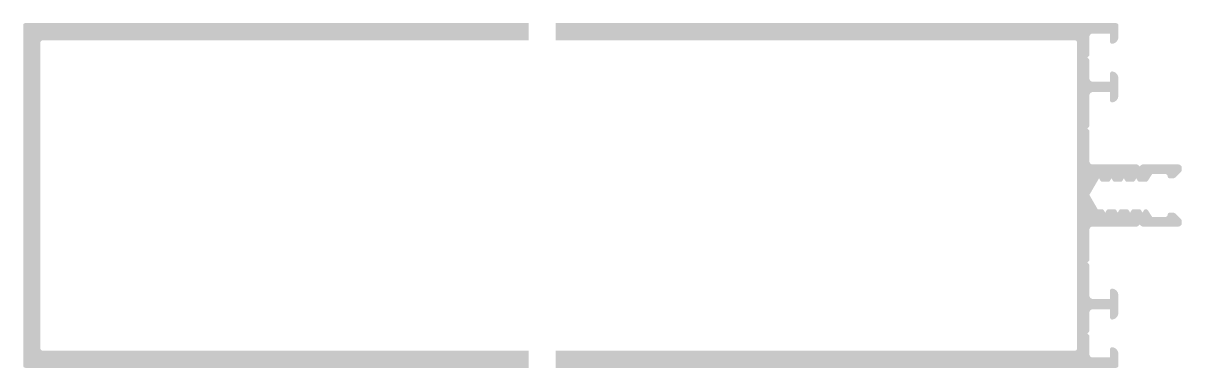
# Model space of a CAD drawing. Header units: millimetres. Extents: x -63 to 3646, y -445 to 220.
# Drawn here: x 1398.4 to 1566.4, y -445 to -395 of the extents above; entities that cross this region are included whole.
import ezdxf

# ---------------------------------------------------------------- set-up
doc = ezdxf.new("R2010")
doc.units = ezdxf.units.MM

# ---------------------------------------------------------------- blocks, each defined once
blk = doc.blocks.new('E50 T 11')
h = blk.add_hatch(color=252)
h.paths.add_polyline_path([(-8.84534, -22.200001), (-8.84578, -22.216243), (-8.847098, -22.232437), (-8.849292, -22.248536), (-8.852354, -22.264492), (-8.856275, -22.280259), (-8.861044, -22.295791), (-8.866647, -22.311042), (-8.873067, -22.325968), (-8.880286, -22.340523), (-8.888283, -22.354667), (-8.897033, -22.368357), (-8.906512, -22.381553), (-8.916691, -22.394217), (-8.927541, -22.406311), (-8.93903, -22.4178), (-8.951124, -22.42865), (-8.963787, -22.438829), (-8.976984, -22.448308), (-8.990674, -22.457058), (-9.004817, -22.465055), (-9.019373, -22.472274), (-9.034298, -22.478694), (-9.049549, -22.484297), (-9.065081, -22.489066), (-9.080849, -22.492987), (-9.096805, -22.496049), (-9.112904, -22.498242), (-9.129098, -22.499561), (-9.14534, -22.500001), (-84.454784, -22.500001), (-84.454784, -25), (-3.14534, -25), (-3.145338, -25), (-3.129097, -24.99956), (-3.112903, -24.998242), (-3.096804, -24.996048), (-3.080848, -24.992986), (-3.06508, -24.989065), (-3.049548, -24.984296), (-3.034298, -24.978693), (-3.019372, -24.972272), (-3.004817, -24.965053), (-2.990673, -24.957057), (-2.976983, -24.948306), (-2.963787, -24.938828), (-2.951124, -24.928648), (-2.93903, -24.917798), (-2.927541, -24.90631), (-2.916691, -24.894216), (-2.906512, -24.881552), (-2.897034, -24.868356), (-2.888283, -24.854666), (-2.880287, -24.840523), (-2.873068, -24.825967), (-2.866648, -24.811042), (-2.861045, -24.795791), (-2.856276, -24.780259), (-2.852354, -24.764492), (-2.849293, -24.748535), (-2.847099, -24.732436), (-2.845781, -24.716242), (-2.845341, -24.700001), (-2.84534, -23), (-2.846737, -22.947156), (-2.850925, -22.89446), (-2.857891, -22.842059), (-2.867617, -22.790099), (-2.880075, -22.738725), (-2.895231, -22.688082), (-2.913041, -22.638311), (-2.933457, -22.58955), (-2.956421, -22.541936), (-2.981868, -22.495602), (-3.009729, -22.450678), (-3.039925, -22.407288), (-3.072372, -22.365555), (-3.106978, -22.325595), (-3.143648, -22.287519), (-3.182279, -22.251435), (-3.222762, -22.217442), (-3.264985, -22.185636), (-3.30883, -22.156106), (-3.354175, -22.128934), (-3.400891, -22.104196), (-3.44885, -22.081961), (-3.497917, -22.062291), (-3.547954, -22.045242), (-3.598823, -22.030861), (-3.65038, -22.019189), (-3.702483, -22.010257), (-3.718442, -22.008388), (-3.734478, -22.007376), (-3.750545, -22.007225), (-3.766598, -22.007934), (-3.782589, -22.009501), (-3.798474, -22.011923), (-3.814206, -22.015191), (-3.829741, -22.019297), (-3.845034, -22.024229), (-3.86004, -22.029972), (-3.874718, -22.036511), (-3.889024, -22.043827), (-3.902918, -22.051897), (-3.91636, -22.060701), (-3.929312, -22.070211), (-3.941736, -22.080401), (-3.953596, -22.091242), (-3.964859, -22.102702), (-3.975492, -22.114748), (-3.985465, -22.127347), (-3.994749, -22.140462), (-4.003317, -22.154055), (-4.011146, -22.168087), (-4.018212, -22.182518), (-4.024495, -22.197307), (-4.029977, -22.212411), (-4.034643, -22.227787), (-4.038479, -22.24339), (-4.041473, -22.259177), (-4.043619, -22.275101), (-4.044908, -22.291117), (-4.045339, -22.30718), (-4.045339, -23.499999), (-6.54534, -23.5), (-6.571508, -23.499315), (-6.597604, -23.497261), (-6.623557, -23.493844), (-6.649295, -23.489074), (-6.674749, -23.482963), (-6.699848, -23.475528), (-6.724523, -23.46679), (-6.748708, -23.456773), (-6.772335, -23.445504), (-6.795339, -23.433013), (-6.817659, -23.419336), (-6.839232, -23.404509), (-6.859999, -23.388573), (-6.879904, -23.371573), (-6.898893, -23.353554), (-6.916911, -23.334565), (-6.933912, -23.31466), (-6.949847, -23.293893), (-6.964674, -23.27232), (-6.978351, -23.25), (-6.990842, -23.226995), (-7.002111, -23.203368), (-7.012129, -23.179184), (-7.020866, -23.154508), (-7.028301, -23.12941), (-7.034412, -23.103956), (-7.039182, -23.078217), (-7.042599, -23.052264), (-7.044652, -23.026168), (-7.045337, -23), (-7.04534, -20.424264), (-7.045751, -20.408563), (-7.046983, -20.392905), (-7.049033, -20.377334), (-7.051895, -20.36189), (-7.055562, -20.346618), (-7.060023, -20.331559), (-7.065266, -20.316753), (-7.071276, -20.302243), (-7.078038, -20.288067), (-7.085533, -20.274264), (-7.093739, -20.260872), (-7.102636, -20.247929), (-7.112197, -20.235468), (-7.122398, -20.223525), (-7.133209, -20.212132), (-7.345342, -20), (-7.133208, -19.787868), (-7.121647, -19.77564), (-7.11079, -19.762783), (-7.100671, -19.749337), (-7.091322, -19.735345), (-7.082773, -19.720851), (-7.075049, -19.705901), (-7.068175, -19.690541), (-7.062174, -19.674819), (-7.057064, -19.658786), (-7.05286, -19.642492), (-7.049577, -19.625988), (-7.047224, -19.609325), (-7.04581, -19.592557), (-7.045337, -19.575736), (-7.04534, -17), (-7.044654, -16.973832), (-7.042601, -16.947736), (-7.039184, -16.921782), (-7.034413, -16.896044), (-7.028302, -16.87059), (-7.020868, -16.845491), (-7.01213, -16.820815), (-7.002112, -16.796631), (-6.990842, -16.773004), (-6.978352, -16.749999), (-6.964674, -16.727679), (-6.949847, -16.706106), (-6.933912, -16.685339), (-6.916911, -16.665433), (-6.898892, -16.646445), (-6.879904, -16.628426), (-6.859998, -16.611426), (-6.839231, -16.59549), (-6.817657, -16.580663), (-6.795338, -16.566986), (-6.772333, -16.554496), (-6.748706, -16.543226), (-6.724521, -16.533209), (-6.699846, -16.524471), (-6.674746, -16.517036), (-6.649293, -16.510926), (-6.623554, -16.506155), (-6.597601, -16.502739), (-6.571504, -16.500685), (-6.545336, -16.5), (-4.045339, -16.5), (-4.04534, -17.69282), (-4.044909, -17.708883), (-4.04362, -17.724899), (-4.041474, -17.740823), (-4.038479, -17.75661), (-4.034644, -17.772214), (-4.029978, -17.787589), (-4.024495, -17.802693), (-4.018212, -17.817482), (-4.011146, -17.831913), (-4.003318, -17.845946), (-3.994749, -17.859538), (-3.985465, -17.872653), (-3.975492, -17.885252), (-3.964859, -17.897298), (-3.953596, -17.908758), (-3.941736, -17.919599), (-3.929312, -17.929789), (-3.916361, -17.939299), (-3.902918, -17.948102), (-3.889024, -17.956173), (-3.874718, -17.963489), (-3.86004, -17.970027), (-3.845034, -17.975771), (-3.829741, -17.980703), (-3.814206, -17.984809), (-3.798474, -17.988077), (-3.78259, -17.990499), (-3.766598, -17.992066), (-3.750545, -17.992775), (-3.734478, -17.992624), (-3.718442, -17.991612), (-3.702483, -17.989743), (-3.65038, -17.980811), (-3.598823, -17.969139), (-3.547954, -17.954758), (-3.497917, -17.937709), (-3.44885, -17.918039), (-3.400892, -17.895805), (-3.354175, -17.871067), (-3.308831, -17.843895), (-3.264986, -17.814364), (-3.222762, -17.782558), (-3.182279, -17.748566), (-3.143648, -17.712481), (-3.106979, -17.674405), (-3.072372, -17.634445), (-3.039926, -17.592712), (-3.00973, -17.549323), (-2.981869, -17.504399), (-2.956421, -17.458065), (-2.933457, -17.410451), (-2.913042, -17.36169), (-2.895231, -17.311918), (-2.880076, -17.261275), (-2.867618, -17.209902), (-2.857892, -17.157942), (-2.850925, -17.105541), (-2.846738, -17.052845), (-2.845341, -17.000001), (-2.84534, -14.5), (-2.846737, -14.447156), (-2.850925, -14.39446), (-2.857891, -14.342059), (-2.867617, -14.290099), (-2.880075, -14.238725), (-2.895231, -14.188082), (-2.913041, -14.138311), (-2.933457, -14.08955), (-2.956421, -14.041936), (-2.981868, -13.995602), (-3.009729, -13.950678), (-3.039925, -13.907288), (-3.072372, -13.865555), (-3.106978, -13.825595), (-3.143648, -13.787519), (-3.182279, -13.751435), (-3.222762, -13.717442), (-3.264985, -13.685636), (-3.30883, -13.656106), (-3.354175, -13.628934), (-3.400891, -13.604196), (-3.44885, -13.581961), (-3.497917, -13.562291), (-3.547954, -13.545242), (-3.598823, -13.530861), (-3.65038, -13.519189), (-3.702483, -13.510257), (-3.718442, -13.508388), (-3.734478, -13.507376), (-3.750545, -13.507225), (-3.766598, -13.507934), (-3.782589, -13.509501), (-3.798474, -13.511922), (-3.814206, -13.515191), (-3.829741, -13.519297), (-3.845034, -13.524229), (-3.86004, -13.529972), (-3.874718, -13.536511), (-3.889024, -13.543827), (-3.902918, -13.551897), (-3.91636, -13.560701), (-3.929312, -13.570211), (-3.941735, -13.580401), (-3.953596, -13.591241), (-3.964859, -13.602701), (-3.975492, -13.614748), (-3.985465, -13.627347), (-3.994749, -13.640461), (-4.003317, -13.654054), (-4.011146, -13.668086), (-4.018212, -13.682518), (-4.024495, -13.697306), (-4.029977, -13.71241), (-4.034643, -13.727786), (-4.038479, -13.74339), (-4.041473, -13.759176), (-4.043619, -13.775101), (-4.044908, -13.791117), (-4.045339, -13.807179), (-4.045339, -15), (-6.54534, -15), (-6.571508, -14.999315), (-6.597604, -14.997261), (-6.623557, -14.993844), (-6.649295, -14.989074), (-6.674749, -14.982963), (-6.699848, -14.975528), (-6.724524, -14.96679), (-6.748708, -14.956773), (-6.772335, -14.945504), (-6.79534, -14.933013), (-6.817659, -14.919335), (-6.839232, -14.904509), (-6.86, -14.888573), (-6.879905, -14.871573), (-6.898893, -14.853553), (-6.916912, -14.834565), (-6.933912, -14.81466), (-6.949848, -14.793893), (-6.964674, -14.772319), (-6.978352, -14.75), (-6.990842, -14.726995), (-7.002111, -14.703368), (-7.012129, -14.679184), (-7.020867, -14.654508), (-7.028301, -14.629409), (-7.034412, -14.603955), (-7.039182, -14.578217), (-7.042599, -14.552264), (-7.044652, -14.526168), (-7.045337, -14.5), (-7.04534, -10.155674), (-7.045751, -10.139973), (-7.046983, -10.124315), (-7.049033, -10.108743), (-7.051895, -10.0933), (-7.055562, -10.078028), (-7.060023, -10.062968), (-7.065266, -10.048163), (-7.071276, -10.033653), (-7.078038, -10.019476), (-7.085533, -10.005674), (-7.093739, -9.992282), (-7.102636, -9.979338), (-7.112197, -9.966878), (-7.122398, -9.954935), (-7.133209, -9.943542), (-7.345342, -9.73141), (-7.133208, -9.519278), (-7.121647, -9.50705), (-7.11079, -9.494192), (-7.100672, -9.480747), (-7.091323, -9.466755), (-7.082773, -9.452261), (-7.075049, -9.437311), (-7.068176, -9.421951), (-7.062174, -9.406229), (-7.057064, -9.390197), (-7.05286, -9.373902), (-7.049577, -9.357398), (-7.047224, -9.340735), (-7.04581, -9.323967), (-7.045337, -9.307146), (-7.04534, -5), (-7.044654, -4.973832), (-7.042601, -4.947736), (-7.039184, -4.921782), (-7.034413, -4.896044), (-7.028302, -4.87059), (-7.020868, -4.845491), (-7.01213, -4.820815), (-7.002112, -4.796631), (-6.990842, -4.773004), (-6.978352, -4.749999), (-6.964674, -4.727679), (-6.949847, -4.706106), (-6.933912, -4.685339), (-6.916911, -4.665433), (-6.898892, -4.646445), (-6.879904, -4.628426), (-6.859998, -4.611426), (-6.839231, -4.59549), (-6.817657, -4.580663), (-6.795338, -4.566986), (-6.772333, -4.554496), (-6.748706, -4.543226), (-6.724521, -4.533209), (-6.699846, -4.524471), (-6.674746, -4.517036), (-6.649293, -4.510925), (-6.623554, -4.506155), (-6.597601, -4.502739), (-6.571504, -4.500685), (-6.545336, -4.5), (-0.169604, -4.5), (-0.153903, -4.499589), (-0.138245, -4.498357), (-0.122674, -4.496307), (-0.107231, -4.493444), (-0.091958, -4.489778), (-0.076899, -4.485317), (-0.062094, -4.480074), (-0.047583, -4.474064), (-0.033407, -4.467302), (-0.019605, -4.459808), (-0.006213, -4.451601), (0.006731, -4.442705), (0.019191, -4.433144), (0.031134, -4.422943), (0.042527, -4.412132), (0.25466, -4.2), (0.466792, -4.412132), (0.478185, -4.422944), (0.490128, -4.433144), (0.502589, -4.442705), (0.515533, -4.451601), (0.528925, -4.459808), (0.542728, -4.467302), (0.556904, -4.474064), (0.571415, -4.480074), (0.58622, -4.485317), (0.601279, -4.489778), (0.616552, -4.493444), (0.631995, -4.496307), (0.647567, -4.498357), (0.663225, -4.499589), (0.678926, -4.5), (5.857468, -4.5), (5.883636, -4.499315), (5.909732, -4.497261), (5.935685, -4.493844), (5.961424, -4.489074), (5.986877, -4.482963), (6.011976, -4.475528), (6.036652, -4.46679), (6.060836, -4.456773), (6.084463, -4.445503), (6.107468, -4.433013), (6.129787, -4.419335), (6.15136, -4.404509), (6.172128, -4.388573), (6.192033, -4.371573), (6.211021, -4.353553), (6.22904, -4.334565), (6.246041, -4.31466), (6.261976, -4.293893), (6.276803, -4.27232), (6.29048, -4.25), (6.302971, -4.226995), (6.31424, -4.203368), (6.324258, -4.179184), (6.332996, -4.154509), (6.34043, -4.12941), (6.346541, -4.103956), (6.351312, -4.078217), (6.354728, -4.052264), (6.356782, -4.026168), (6.357468, -4), (6.357468, -3.768748), (6.356782, -3.74258), (6.354729, -3.716484), (6.351312, -3.690531), (6.346541, -3.664792), (6.34043, -3.639339), (6.332996, -3.61424), (6.324257, -3.589564), (6.31424, -3.56538), (6.30297, -3.541753), (6.290479, -3.518749), (6.276802, -3.496429), (6.261975, -3.474856), (6.246039, -3.454089), (6.229038, -3.434184), (6.211019, -3.415196), (5.442272, -2.646447), (5.423283, -2.628427), (5.403378, -2.611427), (5.38261, -2.595491), (5.361037, -2.580664), (5.338717, -2.566987), (5.315713, -2.554496), (5.292085, -2.543227), (5.267901, -2.533209), (5.243225, -2.524471), (5.218126, -2.517037), (5.192672, -2.510926), (5.166933, -2.506155), (5.14098, -2.502739), (5.114884, -2.500685), (5.088716, -2.5), (4.595825, -2.5), (4.579583, -2.50044), (4.563389, -2.501759), (4.54729, -2.503952), (4.531334, -2.507014), (4.515567, -2.510935), (4.500035, -2.515704), (4.484784, -2.521307), (4.469858, -2.527727), (4.455302, -2.534946), (4.441159, -2.542943), (4.427469, -2.551693), (4.414273, -2.561172), (4.401609, -2.571351), (4.389515, -2.582201), (4.378026, -2.59369), (4.367176, -2.605784), (4.356997, -2.618448), (4.347518, -2.631644), (4.338768, -2.645334), (4.330771, -2.659477), (4.323552, -2.674033), (4.317132, -2.688959), (4.311529, -2.70421), (4.30676, -2.719742), (4.302839, -2.735509), (4.299777, -2.751465), (4.297584, -2.767564), (4.296265, -2.783758), (4.295825, -2.8), (4.295385, -2.816242), (4.294066, -2.832436), (4.291873, -2.848534), (4.288811, -2.864491), (4.28489, -2.880258), (4.280121, -2.89579), (4.274518, -2.911041), (4.268098, -2.925966), (4.260879, -2.940522), (4.252883, -2.954666), (4.244132, -2.968355), (4.234653, -2.981552), (4.224474, -2.994215), (4.213624, -3.006309), (4.202136, -3.017798), (4.190042, -3.028648), (4.177378, -3.038827), (4.164182, -3.048306), (4.150492, -3.057056), (4.136349, -3.065053), (4.121793, -3.072272), (4.106868, -3.078692), (4.091617, -3.084295), (4.076085, -3.089065), (4.060318, -3.092986), (4.044362, -3.096048), (4.028263, -3.098241), (4.012069, -3.09956), (3.995827, -3.1), (2.05466, -3.1), (1.422762, -2.135585), (1.413337, -2.122029), (1.40318, -2.109012), (1.392322, -2.096573), (1.380797, -2.084751), (1.368638, -2.07358), (1.355884, -2.063096), (1.342572, -2.053329), (1.328742, -2.044309), (1.314438, -2.036063), (1.299701, -2.028617), (1.284578, -2.021993), (1.269112, -2.016212), (1.253352, -2.011289), (1.237345, -2.007242), (1.22114, -2.004081), (1.204785, -2.001816), (1.188331, -2.000454), (1.171826, -2), (1.117473, -2), (1.100978, -2.000454), (1.084532, -2.001814), (1.068186, -2.004076), (1.05199, -2.007233), (1.035991, -2.011276), (1.020239, -2.016193), (1.004781, -2.021969), (0.989664, -2.028585), (0.974933, -2.036023), (0.960634, -2.044259), (0.94681, -2.05327), (0.933501, -2.063026), (0.92075, -2.0735), (0.908593, -2.084659), (0.897068, -2.096469), (0.88621, -2.108896), (0.876052, -2.1219), (0.866624, -2.135443), (0.857956, -2.149485), (0.654659, -2.5), (0.451361, -2.149485), (0.442693, -2.135444), (0.433266, -2.1219), (0.423108, -2.108896), (0.41225, -2.09647), (0.400726, -2.084659), (0.38857, -2.0735), (0.375819, -2.063027), (0.362511, -2.05327), (0.348686, -2.04426), (0.334388, -2.036024), (0.319658, -2.028586), (0.304541, -2.021969), (0.289084, -2.016194), (0.273332, -2.011277), (0.257333, -2.007234), (0.241137, -2.004076), (0.224792, -2.001814), (0.208346, -2.000454), (0.191851, -2), (-0.682531, -2), (-0.699026, -2.000454), (-0.715471, -2.001814), (-0.731817, -2.004076), (-0.748013, -2.007233), (-0.764011, -2.011277), (-0.779763, -2.016193), (-0.79522, -2.021969), (-0.810337, -2.028586), (-0.825066, -2.036023), (-0.839365, -2.04426), (-0.853189, -2.05327), (-0.866497, -2.063027), (-0.879248, -2.0735), (-0.891404, -2.084659), (-0.902928, -2.09647), (-0.913785, -2.108896), (-0.923942, -2.1219), (-0.93337, -2.135444), (-0.942038, -2.149485), (-1.145342, -2.5), (-1.348639, -2.149485), (-1.357307, -2.135443), (-1.366734, -2.1219), (-1.376892, -2.108896), (-1.38775, -2.09647), (-1.399274, -2.084659), (-1.41143, -2.0735), (-1.424182, -2.063027), (-1.437489, -2.05327), (-1.451314, -2.04426), (-1.465613, -2.036023), (-1.480343, -2.028586), (-1.495459, -2.021969), (-1.510917, -2.016194), (-1.526669, -2.011277), (-1.542667, -2.007234), (-1.558864, -2.004076), (-1.575209, -2.001814), (-1.591654, -2.000454), (-1.608149, -2), (-2.482531, -2), (-2.499026, -2.000454), (-2.515471, -2.001814), (-2.531817, -2.004076), (-2.548013, -2.007233), (-2.564011, -2.011277), (-2.579763, -2.016194), (-2.59522, -2.021969), (-2.610337, -2.028586), (-2.625067, -2.036023), (-2.639365, -2.04426), (-2.653189, -2.05327), (-2.666497, -2.063027), (-2.679248, -2.0735), (-2.691404, -2.084659), (-2.702928, -2.09647), (-2.713785, -2.108896), (-2.723943, -2.1219), (-2.73337, -2.135444), (-2.742038, -2.149485), (-2.945342, -2.5), (-3.148639, -2.149485), (-3.157307, -2.135443), (-3.166735, -2.1219), (-3.176892, -2.108896), (-3.18775, -2.09647), (-3.199274, -2.084659), (-3.21143, -2.0735), (-3.224182, -2.063027), (-3.23749, -2.05327), (-3.251314, -2.04426), (-3.265613, -2.036023), (-3.280343, -2.028585), (-3.29546, -2.021969), (-3.310917, -2.016193), (-3.326669, -2.011277), (-3.342668, -2.007233), (-3.358864, -2.004076), (-3.37521, -2.001814), (-3.391655, -2.000454), (-3.40815, -2), (-4.282531, -2), (-4.299026, -2.000454), (-4.315471, -2.001814), (-4.331817, -2.004076), (-4.348013, -2.007234), (-4.364011, -2.011277), (-4.379763, -2.016194), (-4.39522, -2.021969), (-4.410337, -2.028586), (-4.425067, -2.036024), (-4.439366, -2.04426), (-4.45319, -2.05327), (-4.466497, -2.063027), (-4.479249, -2.0735), (-4.491405, -2.084659), (-4.502929, -2.09647), (-4.513786, -2.108896), (-4.523944, -2.1219), (-4.533371, -2.135444), (-4.542039, -2.149485), (-4.745343, -2.5), (-4.948639, -2.149485), (-4.957307, -2.135443), (-4.966735, -2.1219), (-4.976892, -2.108896), (-4.98775, -2.096469), (-4.999274, -2.084659), (-5.01143, -2.0735), (-5.024182, -2.063026), (-5.03749, -2.05327), (-5.051314, -2.04426), (-5.065613, -2.036023), (-5.080343, -2.028585), (-5.09546, -2.021969), (-5.110918, -2.016193), (-5.12667, -2.011276), (-5.142668, -2.007233), (-5.158865, -2.004076), (-5.17521, -2.001814), (-5.191656, -2.000454), (-5.208151, -2), (-5.840869, -2), (-7.045337, 0.086207), (-5.645343, 2.5), (-5.442041, 2.149485), (-5.433372, 2.135443), (-5.423945, 2.1219), (-5.413787, 2.108896), (-5.402929, 2.096469), (-5.391405, 2.084659), (-5.379249, 2.0735), (-5.366497, 2.063026), (-5.353189, 2.05327), (-5.339365, 2.044259), (-5.325066, 2.036023), (-5.310336, 2.028585), (-5.295219, 2.021969), (-5.279761, 2.016193), (-5.264009, 2.011276), (-5.248011, 2.007233), (-5.231814, 2.004076), (-5.215469, 2.001814), (-5.199023, 2.000454), (-5.182528, 2), (-4.308148, 2), (-4.291653, 2.000454), (-4.275208, 2.001814), (-4.258862, 2.004076), (-4.242666, 2.007234), (-4.226668, 2.011277), (-4.210916, 2.016194), (-4.195459, 2.021969), (-4.180342, 2.028586), (-4.165612, 2.036024), (-4.151313, 2.04426), (-4.137489, 2.05327), (-4.124181, 2.063027), (-4.11143, 2.073501), (-4.099274, 2.084659), (-4.08775, 2.09647), (-4.076893, 2.108896), (-4.066735, 2.1219), (-4.057308, 2.135444), (-4.048639, 2.149485), (-3.845343, 2.5), (-3.642041, 2.149485), (-3.633372, 2.135444), (-3.623945, 2.121901), (-3.613788, 2.108896), (-3.60293, 2.09647), (-3.591406, 2.08466), (-3.57925, 2.073501), (-3.566499, 2.063028), (-3.553192, 2.053271), (-3.539368, 2.044261), (-3.525069, 2.036025), (-3.510339, 2.028587), (-3.495223, 2.02197), (-3.479766, 2.016195), (-3.464014, 2.011278), (-3.448016, 2.007234), (-3.43182, 2.004077), (-3.415475, 2.001814), (-3.39903, 2.000454), (-3.382535, 2), (-2.508148, 2), (-2.491653, 2.000454), (-2.475208, 2.001814), (-2.458862, 2.004076), (-2.442666, 2.007234), (-2.426668, 2.011277), (-2.410916, 2.016194), (-2.395458, 2.021969), (-2.380342, 2.028586), (-2.365612, 2.036024), (-2.351313, 2.04426), (-2.337489, 2.05327), (-2.324181, 2.063027), (-2.31143, 2.073501), (-2.299274, 2.08466), (-2.287749, 2.09647), (-2.276892, 2.108896), (-2.266734, 2.1219), (-2.257307, 2.135444), (-2.248639, 2.149485), (-2.045342, 2.5), (-1.842041, 2.149485), (-1.833372, 2.135444), (-1.823945, 2.121901), (-1.813788, 2.108896), (-1.80293, 2.09647), (-1.791406, 2.08466), (-1.77925, 2.073501), (-1.766499, 2.063028), (-1.753191, 2.053271), (-1.739367, 2.044261), (-1.725069, 2.036024), (-1.710339, 2.028587), (-1.695223, 2.02197), (-1.679765, 2.016194), (-1.664014, 2.011278), (-1.648016, 2.007234), (-1.631819, 2.004077), (-1.615474, 2.001814), (-1.599029, 2.000454), (-1.582534, 2), (-0.708148, 2), (-0.691653, 2.000454), (-0.675208, 2.001814), (-0.658862, 2.004076), (-0.642666, 2.007234), (-0.626668, 2.011277), (-0.610916, 2.016194), (-0.595458, 2.021969), (-0.580342, 2.028586), (-0.565612, 2.036024), (-0.551313, 2.04426), (-0.537489, 2.05327), (-0.524181, 2.063027), (-0.511429, 2.073501), (-0.499273, 2.08466), (-0.487749, 2.09647), (-0.476892, 2.108896), (-0.466734, 2.1219), (-0.457306, 2.135444), (-0.448638, 2.149485), (-0.245341, 2.5), (-0.042041, 2.149485), (-0.033372, 2.135444), (-0.023945, 2.121901), (-0.013787, 2.108896), (-0.00293, 2.09647), (0.008594, 2.08466), (0.02075, 2.073501), (0.033501, 2.063028), (0.046809, 2.053271), (0.060633, 2.044261), (0.074932, 2.036024), (0.089661, 2.028587), (0.104778, 2.02197), (0.120235, 2.016194), (0.135987, 2.011277), (0.151985, 2.007234), (0.168181, 2.004077), (0.184526, 2.001814), (0.200971, 2.000454), (0.217466, 2), (1.171829, 2), (1.188333, 2.000454), (1.204787, 2.001816), (1.221142, 2.004081), (1.237347, 2.007242), (1.253354, 2.01129), (1.269114, 2.016212), (1.284579, 2.021994), (1.299702, 2.028618), (1.314439, 2.036064), (1.328743, 2.044309), (1.342572, 2.053329), (1.355884, 2.063096), (1.368639, 2.073581), (1.380797, 2.084751), (1.392322, 2.096573), (1.40318, 2.109012), (1.413336, 2.122029), (1.422762, 2.135585), (2.05466, 3.1), (3.995825, 3.1), (4.011526, 3.099589), (4.027184, 3.098357), (4.042755, 3.096307), (4.058199, 3.093444), (4.073471, 3.089778), (4.08853, 3.085317), (4.103335, 3.080074), (4.117846, 3.074064), (4.132022, 3.067302), (4.145825, 3.059808), (4.159217, 3.051601), (4.172161, 3.042705), (4.184621, 3.033144), (4.196564, 3.022943), (4.207957, 3.012132), (4.218768, 3.000739), (4.228969, 2.988796), (4.23853, 2.976336), (4.247426, 2.963392), (4.255633, 2.95), (4.263127, 2.936197), (4.269889, 2.922021), (4.275899, 2.90751), (4.281142, 2.892705), (4.285603, 2.877646), (4.289269, 2.862374), (4.292132, 2.84693), (4.294182, 2.831359), (4.295414, 2.815701), (4.295825, 2.8), (4.296265, 2.783758), (4.297584, 2.767564), (4.299777, 2.751466), (4.302839, 2.735509), (4.30676, 2.719742), (4.311529, 2.70421), (4.317132, 2.688959), (4.323552, 2.674034), (4.330771, 2.659478), (4.338767, 2.645335), (4.347518, 2.631645), (4.356996, 2.618449), (4.367176, 2.605785), (4.378026, 2.593691), (4.389514, 2.582202), (4.401608, 2.571352), (4.414272, 2.561173), (4.427468, 2.551694), (4.441157, 2.542944), (4.455301, 2.534947), (4.469857, 2.527728), (4.484782, 2.521308), (4.500033, 2.515705), (4.515564, 2.510936), (4.531332, 2.507014), (4.547288, 2.503952), (4.563387, 2.501759), (4.579581, 2.50044), (4.595822, 2.5), (5.088718, 2.5), (5.114886, 2.500685), (5.140982, 2.502739), (5.166935, 2.506156), (5.192673, 2.510926), (5.218127, 2.517037), (5.243226, 2.524471), (5.267901, 2.533209), (5.292085, 2.543227), (5.315712, 2.554496), (5.338716, 2.566987), (5.361035, 2.580664), (5.382608, 2.595491), (5.403375, 2.611427), (5.42328, 2.628428), (5.442268, 2.646447), (6.211021, 3.415196), (6.22904, 3.434184), (6.246041, 3.454089), (6.261976, 3.474857), (6.276803, 3.49643), (6.29048, 3.51875), (6.302971, 3.541754), (6.31424, 3.565381), (6.324258, 3.589566), (6.332996, 3.614241), (6.34043, 3.63934), (6.346541, 3.664794), (6.351312, 3.690532), (6.354728, 3.716485), (6.356782, 3.742582), (6.357468, 3.76875), (6.357468, 4), (6.356809, 4.026176), (6.35478, 4.052282), (6.351385, 4.078246), (6.346635, 4.103996), (6.340541, 4.129462), (6.333121, 4.154573), (6.324396, 4.179261), (6.314388, 4.203458), (6.303126, 4.227097), (6.290641, 4.250113), (6.276967, 4.272444), (6.262141, 4.294027), (6.246205, 4.314804), (6.229201, 4.334716), (6.211177, 4.353711), (6.192183, 4.371734), (6.17227, 4.388738), (6.151494, 4.404674), (6.129911, 4.4195), (6.10758, 4.433174), (6.084564, 4.445659), (6.060925, 4.456921), (6.036728, 4.466928), (6.01204, 4.475654), (5.986928, 4.483074), (5.961463, 4.489167), (5.935712, 4.493918), (5.909749, 4.497312), (5.883643, 4.499342), (5.857466, 4.5), (0.678924, 4.5), (0.662103, 4.499528), (0.645335, 4.498114), (0.628673, 4.495761), (0.612168, 4.492478), (0.595874, 4.488275), (0.579841, 4.483165), (0.564119, 4.477164), (0.548759, 4.470291), (0.533809, 4.462567), (0.519315, 4.454017), (0.505323, 4.444668), (0.491878, 4.434549), (0.479021, 4.423692), (0.466793, 4.412132), (0.25466, 4.2), (0.042528, 4.412132), (0.0303, 4.423693), (0.017443, 4.434549), (0.003998, 4.444668), (-0.009994, 4.454017), (-0.024488, 4.462567), (-0.039439, 4.470291), (-0.054799, 4.477164), (-0.07052, 4.483165), (-0.086553, 4.488275), (-0.102847, 4.492478), (-0.119352, 4.495761), (-0.136014, 4.498114), (-0.152782, 4.499528), (-0.169603, 4.5), (-6.545336, 4.5), (-6.571504, 4.500685), (-6.597601, 4.502739), (-6.623554, 4.506155), (-6.649293, 4.510925), (-6.674746, 4.517036), (-6.699846, 4.524471), (-6.724521, 4.533209), (-6.748706, 4.543226), (-6.772333, 4.554496), (-6.795338, 4.566986), (-6.817657, 4.580663), (-6.839231, 4.59549), (-6.859998, 4.611426), (-6.879904, 4.628426), (-6.898892, 4.646445), (-6.916911, 4.665433), (-6.933912, 4.685339), (-6.949847, 4.706106), (-6.964674, 4.727679), (-6.978352, 4.749999), (-6.990842, 4.773004), (-7.002112, 4.796631), (-7.01213, 4.820815), (-7.020868, 4.845491), (-7.028302, 4.87059), (-7.034413, 4.896044), (-7.039184, 4.921782), (-7.042601, 4.947736), (-7.044654, 4.973832), (-7.04534, 5), (-7.045337, 9.307146), (-7.04581, 9.323967), (-7.047224, 9.340735), (-7.049577, 9.357398), (-7.05286, 9.373902), (-7.057064, 9.390197), (-7.062174, 9.406229), (-7.068176, 9.421951), (-7.075049, 9.437311), (-7.082773, 9.452261), (-7.091323, 9.466755), (-7.100672, 9.480747), (-7.11079, 9.494192), (-7.121647, 9.50705), (-7.133208, 9.519278), (-7.345342, 9.73141), (-7.133208, 9.943542), (-7.121647, 9.95577), (-7.11079, 9.968627), (-7.100671, 9.982073), (-7.091322, 9.996064), (-7.082773, 10.010558), (-7.075049, 10.025509), (-7.068175, 10.040869), (-7.062174, 10.05659), (-7.057064, 10.072623), (-7.05286, 10.088918), (-7.049577, 10.105422), (-7.047224, 10.122085), (-7.04581, 10.138853), (-7.045337, 10.155674), (-7.045337, 14.5), (-7.044652, 14.526168), (-7.042599, 14.552264), (-7.039182, 14.578217), (-7.034412, 14.603955), (-7.028301, 14.629409), (-7.020867, 14.654508), (-7.012129, 14.679184), (-7.002111, 14.703368), (-6.990842, 14.726995), (-6.978352, 14.75), (-6.964674, 14.772319), (-6.949848, 14.793893), (-6.933912, 14.81466), (-6.916912, 14.834565), (-6.898893, 14.853553), (-6.879905, 14.871572), (-6.86, 14.888573), (-6.839232, 14.904509), (-6.817659, 14.919335), (-6.79534, 14.933013), (-6.772335, 14.945503), (-6.748708, 14.956773), (-6.724524, 14.96679), (-6.699848, 14.975528), (-6.674749, 14.982963), (-6.649295, 14.989074), (-6.623557, 14.993844), (-6.597604, 14.997261), (-6.571508, 14.999315), (-6.54534, 15), (-4.045339, 15), (-4.04534, 13.80718), (-4.044909, 13.791117), (-4.04362, 13.775101), (-4.041474, 13.759177), (-4.038479, 13.74339), (-4.034644, 13.727786), (-4.029978, 13.712411), (-4.024495, 13.697307), (-4.018212, 13.682518), (-4.011146, 13.668087), (-4.003318, 13.654054), (-3.994749, 13.640462), (-3.985465, 13.627347), (-3.975492, 13.614748), (-3.964859, 13.602702), (-3.953596, 13.591242), (-3.941736, 13.580401), (-3.929312, 13.570211), (-3.916361, 13.560701), (-3.902918, 13.551898), (-3.889024, 13.543827), (-3.874718, 13.536511), (-3.86004, 13.529973), (-3.845034, 13.524229), (-3.829741, 13.519297), (-3.814206, 13.515191), (-3.798474, 13.511923), (-3.78259, 13.509501), (-3.766598, 13.507934), (-3.750545, 13.507225), (-3.734478, 13.507376), (-3.718442, 13.508388), (-3.702483, 13.510257), (-3.65038, 13.519189), (-3.598823, 13.530861), (-3.547954, 13.545242), (-3.497917, 13.562291), (-3.44885, 13.581961), (-3.400891, 13.604195), (-3.354175, 13.628933), (-3.30883, 13.656105), (-3.264985, 13.685636), (-3.222762, 13.717442), (-3.182279, 13.751435), (-3.143648, 13.787519), (-3.106978, 13.825595), (-3.072372, 13.865555), (-3.039925, 13.907288), (-3.00973, 13.950677), (-2.981869, 13.995602), (-2.956421, 14.041936), (-2.933457, 14.089549), (-2.913042, 14.13831), (-2.895231, 14.188082), (-2.880076, 14.238725), (-2.867618, 14.290098), (-2.857892, 14.342058), (-2.850925, 14.39446), (-2.846738, 14.447156), (-2.845341, 14.5), (-2.84534, 17), (-2.846737, 17.052844), (-2.850925, 17.10554), (-2.857891, 17.157941), (-2.867617, 17.209901), (-2.880075, 17.261275), (-2.895231, 17.311918), (-2.913041, 17.361689), (-2.933457, 17.41045), (-2.956421, 17.458064), (-2.981868, 17.504398), (-3.009729, 17.549322), (-3.039925, 17.592712), (-3.072372, 17.634445), (-3.106978, 17.674405), (-3.143648, 17.712481), (-3.182279, 17.748565), (-3.222762, 17.782558), (-3.264985, 17.814364), (-3.30883, 17.843894), (-3.354175, 17.871066), (-3.400891, 17.895804), (-3.44885, 17.918039), (-3.497917, 17.937709), (-3.547954, 17.954758), (-3.598823, 17.969139), (-3.65038, 17.980811), (-3.702483, 17.989743), (-3.718442, 17.991612), (-3.734478, 17.992624), (-3.750545, 17.992775), (-3.766598, 17.992066), (-3.782589, 17.990499), (-3.798474, 17.988077), (-3.814206, 17.984809), (-3.829741, 17.980703), (-3.845033, 17.975771), (-3.86004, 17.970028), (-3.874717, 17.963489), (-3.889024, 17.956173), (-3.902918, 17.948103), (-3.91636, 17.9393), (-3.929312, 17.929789), (-3.941735, 17.919599), (-3.953596, 17.908759), (-3.964858, 17.897299), (-3.975492, 17.885252), (-3.985464, 17.872653), (-3.994748, 17.859539), (-4.003317, 17.845946), (-4.011145, 17.831914), (-4.018211, 17.817483), (-4.024495, 17.802694), (-4.029977, 17.78759), (-4.034643, 17.772214), (-4.038478, 17.756611), (-4.041473, 17.740824), (-4.043619, 17.7249), (-4.044908, 17.708883), (-4.045339, 17.692821), (-4.045339, 16.5), (-6.54534, 16.5), (-6.571508, 16.500685), (-6.597604, 16.502739), (-6.623557, 16.506156), (-6.649296, 16.510926), (-6.674749, 16.517037), (-6.699848, 16.524472), (-6.724524, 16.53321), (-6.748708, 16.543227), (-6.772335, 16.554497), (-6.79534, 16.566987), (-6.817659, 16.580665), (-6.839232, 16.595491), (-6.86, 16.611427), (-6.879905, 16.628428), (-6.898893, 16.646447), (-6.916912, 16.665435), (-6.933912, 16.68534), (-6.949848, 16.706108), (-6.964674, 16.727681), (-6.978352, 16.75), (-6.990842, 16.773005), (-7.002111, 16.796632), (-7.012129, 16.820817), (-7.020867, 16.845492), (-7.028301, 16.870591), (-7.034412, 16.896045), (-7.039182, 16.921784), (-7.042599, 16.947737), (-7.044652, 16.973833), (-7.045337, 17.000001), (-7.04534, 19.575736), (-7.045751, 19.591437), (-7.046983, 19.607095), (-7.049033, 19.622667), (-7.051895, 19.63811), (-7.055562, 19.653382), (-7.060023, 19.668442), (-7.065266, 19.683247), (-7.071276, 19.697758), (-7.078038, 19.711934), (-7.085533, 19.725737), (-7.093739, 19.739128), (-7.102636, 19.752072), (-7.112197, 19.764533), (-7.122398, 19.776476), (-7.133209, 19.787868), (-7.345342, 20), (-7.133208, 20.212132), (-7.120025, 20.228736), (-7.107786, 20.246047), (-7.09653, 20.264013), (-7.086291, 20.282577), (-7.0771, 20.301682), (-7.068987, 20.321269), (-7.061976, 20.341277), (-7.056089, 20.361644), (-7.051344, 20.382306), (-7.047757, 20.403201), (-7.045337, 20.424264), (-7.04534, 23), (-7.044256, 23.026959), (-7.04174, 23.053821), (-7.037798, 23.080512), (-7.032441, 23.106956), (-7.025685, 23.133076), (-7.017549, 23.158801), (-7.008055, 23.184056), (-6.997232, 23.20877), (-6.985109, 23.232873), (-6.97172, 23.256298), (-6.957104, 23.278976), (-6.941303, 23.300845), (-6.92436, 23.321842), (-6.906324, 23.341908), (-6.887246, 23.360986), (-6.86718, 23.379022), (-6.846182, 23.395965), (-6.824313, 23.411766), (-6.801634, 23.426382), (-6.77821, 23.43977), (-6.754107, 23.451893), (-6.729392, 23.462716), (-6.704137, 23.47221), (-6.678413, 23.480346), (-6.652292, 23.487101), (-6.625849, 23.492458), (-6.599158, 23.4964), (-6.572295, 23.498916), (-6.545336, 23.499999), (-4.045339, 23.499999), (-4.04534, 22.30718), (-4.044909, 22.291117), (-4.04362, 22.275101), (-4.041474, 22.259177), (-4.038479, 22.24339), (-4.034644, 22.227786), (-4.029978, 22.212411), (-4.024495, 22.197307), (-4.018212, 22.182518), (-4.011146, 22.168087), (-4.003318, 22.154054), (-3.994749, 22.140462), (-3.985465, 22.127347), (-3.975492, 22.114748), (-3.964859, 22.102702), (-3.953596, 22.091242), (-3.941736, 22.080401), (-3.929312, 22.070211), (-3.916361, 22.060701), (-3.902918, 22.051898), (-3.889024, 22.043827), (-3.874718, 22.036511), (-3.86004, 22.029973), (-3.845034, 22.024229), (-3.829741, 22.019297), (-3.814206, 22.015191), (-3.798474, 22.011923), (-3.78259, 22.009501), (-3.766598, 22.007934), (-3.750545, 22.007225), (-3.734478, 22.007376), (-3.718442, 22.008388), (-3.702483, 22.010257), (-3.65038, 22.019189), (-3.598823, 22.030861), (-3.547954, 22.045242), (-3.497917, 22.062291), (-3.44885, 22.081961), (-3.400891, 22.104195), (-3.354175, 22.128933), (-3.30883, 22.156106), (-3.264985, 22.185636), (-3.222762, 22.217442), (-3.182279, 22.251435), (-3.143648, 22.287519), (-3.106978, 22.325595), (-3.072372, 22.365555), (-3.039925, 22.407288), (-3.009729, 22.450678), (-2.981869, 22.495602), (-2.956421, 22.541936), (-2.933457, 22.58955), (-2.913041, 22.638311), (-2.895231, 22.688082), (-2.880076, 22.738726), (-2.867618, 22.790099), (-2.857892, 22.842059), (-2.850925, 22.89446), (-2.846738, 22.947156), (-2.845341, 23), (-2.845341, 24.700001), (-2.845781, 24.716242), (-2.847099, 24.732436), (-2.849293, 24.748535), (-2.852354, 24.764492), (-2.856276, 24.780259), (-2.861045, 24.795791), (-2.866648, 24.811042), (-2.873068, 24.825967), (-2.880287, 24.840523), (-2.888283, 24.854666), (-2.897034, 24.868356), (-2.906512, 24.881552), (-2.916692, 24.894216), (-2.927541, 24.90631), (-2.93903, 24.917798), (-2.951124, 24.928648), (-2.963787, 24.938828), (-2.976983, 24.948306), (-2.990673, 24.957057), (-3.004817, 24.965053), (-3.019372, 24.972272), (-3.034298, 24.978693), (-3.049548, 24.984296), (-3.06508, 24.989065), (-3.080848, 24.992986), (-3.096804, 24.996048), (-3.112903, 24.998242), (-3.129097, 24.99956), (-3.145338, 25), (-84.454784, 25), (-84.454784, 22.500001), (-9.145338, 22.500001), (-9.129637, 22.49959), (-9.113979, 22.498357), (-9.098408, 22.496307), (-9.082964, 22.493445), (-9.067692, 22.489779), (-9.052633, 22.485318), (-9.037827, 22.480075), (-9.023317, 22.474065), (-9.009141, 22.467303), (-8.995338, 22.459809), (-8.981946, 22.451602), (-8.969002, 22.442706), (-8.956542, 22.433145), (-8.944599, 22.422944), (-8.933206, 22.412133), (-8.922394, 22.40074), (-8.912194, 22.388797), (-8.902633, 22.376336), (-8.893737, 22.363393), (-8.88553, 22.350001), (-8.878036, 22.336198), (-8.871274, 22.322022), (-8.865264, 22.307511), (-8.860021, 22.292706), (-8.85556, 22.277647), (-8.851894, 22.262374), (-8.849031, 22.246931), (-8.846981, 22.231359), (-8.845749, 22.215702), (-8.845338, 22.200001)])
h.paths.add_polyline_path([(-88.366321, -22.500001), (-158.842529, -22.5), (-158.858771, -22.49956), (-158.874965, -22.498241), (-158.891063, -22.496048), (-158.90702, -22.492986), (-158.922787, -22.489065), (-158.938319, -22.484296), (-158.95357, -22.478693), (-158.968496, -22.472273), (-158.983051, -22.465054), (-158.997195, -22.457057), (-159.010885, -22.448307), (-159.024081, -22.438828), (-159.036745, -22.428649), (-159.048839, -22.417799), (-159.060328, -22.40631), (-159.071178, -22.394216), (-159.081357, -22.381552), (-159.090836, -22.368356), (-159.099586, -22.354666), (-159.107583, -22.340523), (-159.114802, -22.325967), (-159.121222, -22.311041), (-159.126825, -22.29579), (-159.131594, -22.280259), (-159.135515, -22.264491), (-159.138577, -22.248535), (-159.14077, -22.232436), (-159.142089, -22.216242), (-159.142529, -22.2), (-159.142529, 22.2), (-159.142089, 22.216242), (-159.14077, 22.232436), (-159.138577, 22.248535), (-159.135515, 22.264491), (-159.131594, 22.280259), (-159.126825, 22.29579), (-159.121222, 22.311041), (-159.114802, 22.325967), (-159.107583, 22.340523), (-159.099586, 22.354666), (-159.090836, 22.368356), (-159.081357, 22.381552), (-159.071178, 22.394216), (-159.060328, 22.40631), (-159.048839, 22.417799), (-159.036745, 22.428649), (-159.024081, 22.438828), (-159.010885, 22.448307), (-158.997195, 22.457057), (-158.983051, 22.465054), (-158.968496, 22.472273), (-158.95357, 22.478693), (-158.938319, 22.484296), (-158.922787, 22.489065), (-158.90702, 22.492986), (-158.891063, 22.496048), (-158.874965, 22.498241), (-158.858771, 22.49956), (-158.842529, 22.5), (-88.366321, 22.500001), (-88.366321, 25), (-161.342529, 25), (-161.358771, 24.99956), (-161.374965, 24.998242), (-161.391064, 24.996048), (-161.40702, 24.992987), (-161.422788, 24.989066), (-161.43832, 24.984297), (-161.453571, 24.978694), (-161.468496, 24.972273), (-161.483052, 24.965054), (-161.497196, 24.957058), (-161.510886, 24.948308), (-161.524082, 24.938829), (-161.536746, 24.92865), (-161.54884, 24.9178), (-161.560329, 24.906311), (-161.571179, 24.894217), (-161.581359, 24.881553), (-161.590838, 24.868357), (-161.599589, 24.854667), (-161.607585, 24.840524), (-161.614805, 24.825968), (-161.621225, 24.811043), (-161.626828, 24.795792), (-161.631598, 24.78026), (-161.635519, 24.764492), (-161.638581, 24.748536), (-161.640775, 24.732437), (-161.642094, 24.716243), (-161.642534, 24.700001), (-161.642531, -24.7), (-161.641077, -24.717127), (-161.638702, -24.734151), (-161.635414, -24.751023), (-161.631222, -24.767692), (-161.626137, -24.784112), (-161.620175, -24.800234), (-161.613354, -24.816011), (-161.605692, -24.831398), (-161.597212, -24.84635), (-161.58794, -24.860823), (-161.577901, -24.874776), (-161.567124, -24.888167), (-161.555642, -24.900959), (-161.543488, -24.913113), (-161.530696, -24.924595), (-161.517305, -24.935371), (-161.503352, -24.94541), (-161.488879, -24.954682), (-161.473927, -24.963162), (-161.45854, -24.970824), (-161.442763, -24.977645), (-161.426641, -24.983607), (-161.410221, -24.988691), (-161.393552, -24.992884), (-161.37668, -24.996172), (-161.359656, -24.998546), (-161.342529, -25), (-88.366321, -25)])

msp = doc.modelspace()

# ---------------------------------------------------------------- block references
msp.add_blockref('E50 T 11', (1560, -420))

doc.saveas('drawing.dxf')
